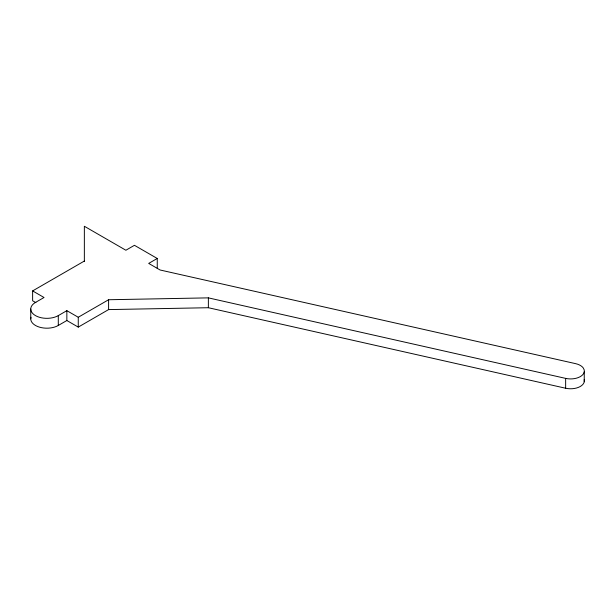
<?xml version="1.0" encoding="UTF-8"?>
<svg xmlns="http://www.w3.org/2000/svg" width="615" height="615" viewBox="0 0 615 615"><rect width="100%" height="100%" fill="white"/><g stroke="black" fill="none" stroke-linecap="round" stroke-linejoin="round"><path stroke-width="0.92" d="M35.885 302.642L32.626 300.766L32.626 290.91L84.355 261.044M32.626 290.91L44.034 297.499L35.478 302.434A16.136 9.317 0 0 0 35.478 315.61A16.136 9.317 0 0 0 58.294 315.61L66.85 310.667L78.259 317.255L108.601 299.736L208.37 297.868L565.646 378.386A13.707 7.91 0 0 0 584.173 369.823L583.181 367.839A13.707 7.91 0 0 0 575.609 363.65L160.108 270L148.699 263.412L157.256 258.477L157.256 268.325M30.996 317.255A16.136 9.317 0 0 0 39.429 327.142A16.136 9.317 0 0 0 58.294 325.466L66.85 320.523L78.259 327.111L108.601 309.591L208.37 307.723L565.646 388.242A13.707 7.91 0 0 0 584.173 379.678M157.256 258.477L134.439 245.3L125.883 250.244L84.355 226.266L84.355 261.498M584.25 371.891L584.25 381.746M565.646 378.386L565.646 388.242M208.37 297.868L208.37 307.723M108.601 299.736L108.601 309.591M78.259 317.255L78.259 327.111M66.85 310.667L66.85 320.523M58.294 315.61L58.294 325.466M30.75 309.022L30.75 318.878"/></g></svg>
